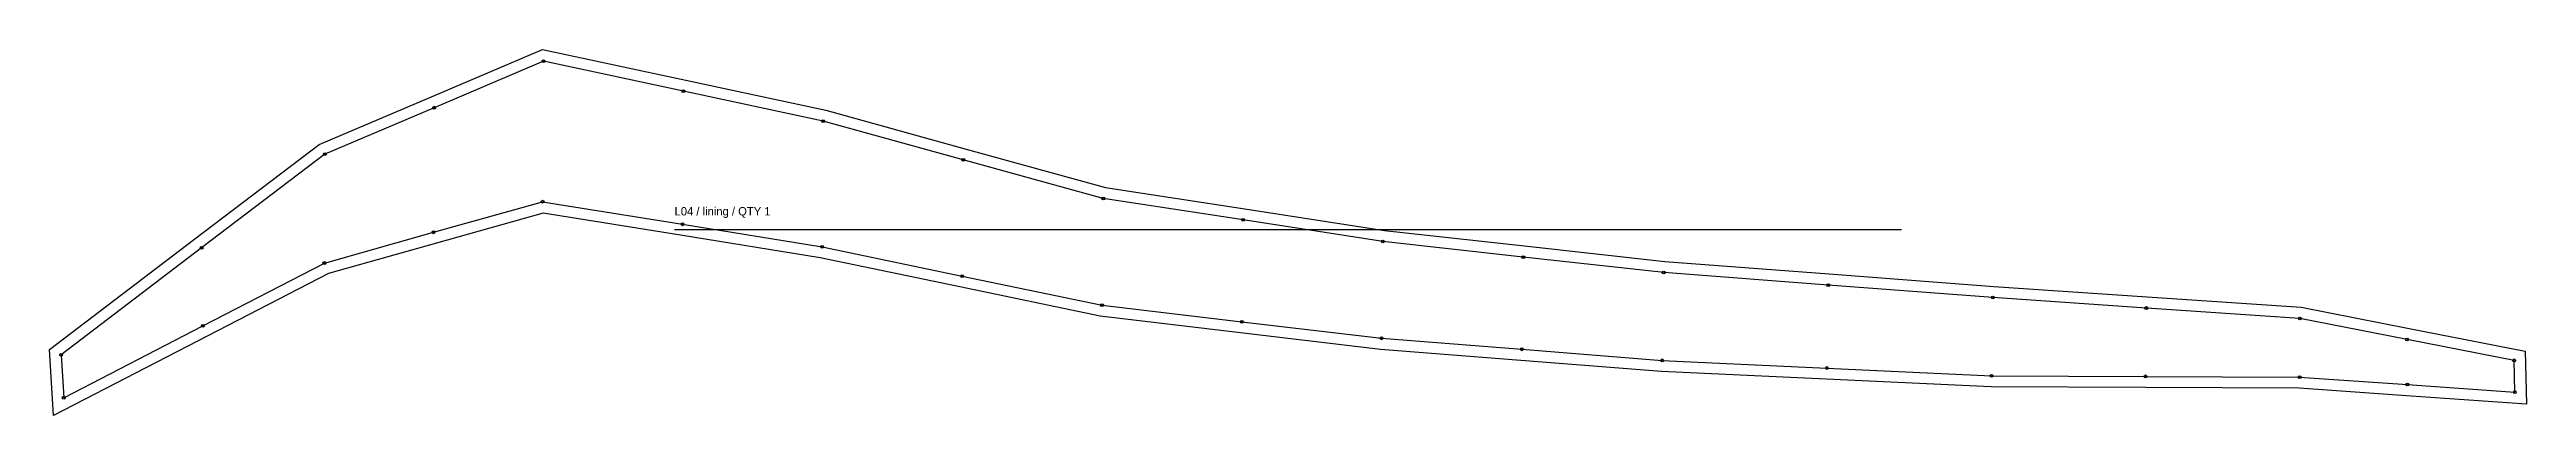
# Model space of a CAD drawing. Header units: millimetres. Extents: x -12 to 2644, y -19 to 374.
import ezdxf

# ---------------------------------------------------------------- set-up
doc = ezdxf.new("R2010")
doc.units = ezdxf.units.MM
for name, color, linetype in [('CUT', 7, 'Continuous'), ('GRAIN', 3, 'Continuous'), ('ID', 7, 'Continuous'), ('NOTCH', 1, 'Continuous'), ('SEW', 5, 'Continuous')]:
    doc.layers.add(name, color=color, linetype=linetype)

msp = doc.modelspace()

# ---------------------------------------------------------------- linework, layer by layer
at = {"layer": 'CUT'}
msp.add_lwpolyline([(-8, -19.1), (-12.4, 51.8), (143.6, 170.5), (276.7, 271.9), (395.4, 322.5), (516.3, 373.9), (670, 340.9), (820.4, 308.6), (970.9, 267), (1120.4, 225.8), (1269.7, 202.7), (1419.4, 179.6), (1569.7, 163), (1720.1, 146.3), (1896.4, 132.9), (2072.9, 119.4), (2237.5, 108.3), (2402.9, 97.1), (2518.6, 74.4), (2642.9, 50), (2644.4, -6.8), (2515.8, 2.1), (2400.7, 10.1), (2235.8, 10.9), (2070.2, 11.6), (1893.4, 19.9), (1716.7, 28.2), (1565.9, 40), (1415.1, 51.8), (1265, 69.6), (1114.6, 87.4), (964, 118.9), (814.3, 150.1), (664.5, 174.4), (517.2, 198.3), (402.7, 166), (286.9, 133.3), (157.5, 66.5)], close=True, dxfattribs=at)
at = {"layer": 'GRAIN'}
msp.add_line((658, 180.7), (1974, 180.7), dxfattribs=at)
at = {"layer": 'NOTCH'}
for centre in [(517.5, 361.4), (667.5, 329.1), (400.1, 311.4), (817.5, 296.9), (282.8, 261.5), (967.7, 255.4), (1117.9, 214), (516.5, 210.5), (666.5, 186.2), (1267.9, 190.9), (150.8, 161), (399.5, 177.6), (816.4, 161.9), (1417.8, 167.7), (282.4, 144.6), (1568.4, 151), (1719, 134.4), (966.5, 130.6), (1895.5, 120.9), (2072, 107.5), (1116.5, 99.3), (1266.4, 81.5), (2236.7, 96.3), (2401.4, 85.1), (152, 77.1), (1416.3, 63.8), (1566.9, 52), (2516.3, 62.6), (0, 46.1), (1717.4, 40.1), (1894, 31.9), (2631.2, 40.1), (2.8, 0), (2070.5, 23.6), (2235.8, 22.9), (2401.1, 22.1), (2516.6, 14.1), (2632, 6.1)]:
    msp.add_circle(centre, 1.5, dxfattribs=at)
at = {"layer": 'SEW'}
msp.add_lwpolyline([(2.8, 0), (152, 77.1), (282.4, 144.6), (399.5, 177.6), (516.5, 210.5), (666.5, 186.2), (816.4, 161.9), (966.5, 130.6), (1116.5, 99.3), (1266.4, 81.5), (1416.3, 63.8), (1566.9, 52), (1717.4, 40.1), (1894, 31.9), (2070.5, 23.6), (2235.8, 22.9), (2401.1, 22.1), (2516.6, 14.1), (2632, 6.1), (2631.2, 40.1), (2516.3, 62.6), (2401.4, 85.1), (2236.7, 96.3), (2072, 107.5), (1895.5, 120.9), (1719, 134.4), (1568.4, 151), (1417.8, 167.7), (1267.9, 190.9), (1117.9, 214), (967.7, 255.4), (817.5, 296.9), (667.5, 329.1), (517.5, 361.4), (400.1, 311.4), (282.8, 261.5), (150.8, 161), (0, 46.1)], close=True, dxfattribs=at)

# ---------------------------------------------------------------- texts
at = {"layer": 'ID'}
msp.add_text('L04 / lining / QTY 1', height=9, dxfattribs=at).set_placement((658, 195.7))

doc.saveas('drawing.dxf')
